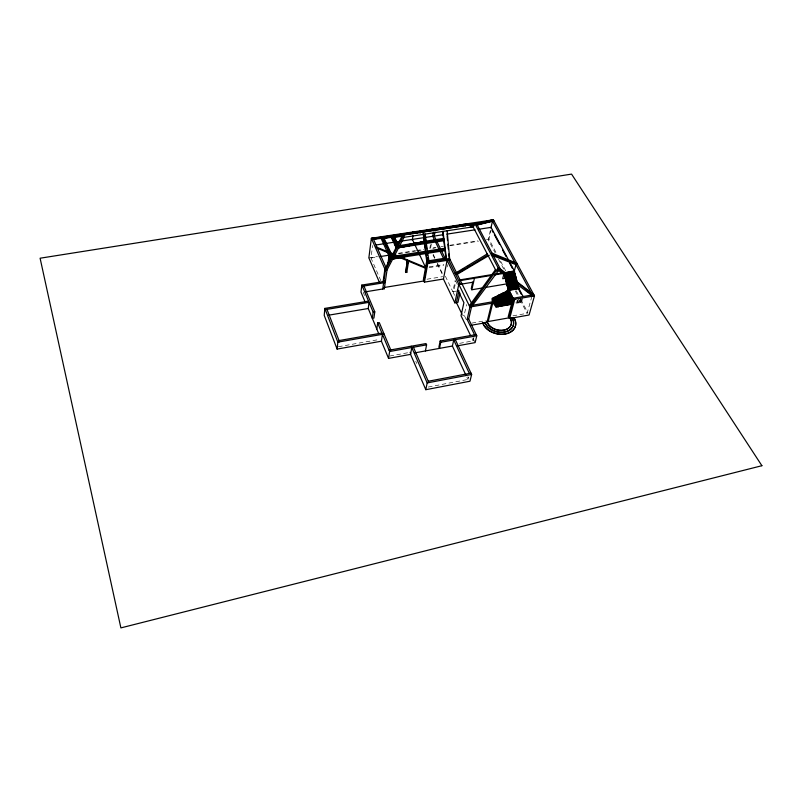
<?xml version="1.0" encoding="UTF-8"?>
<svg xmlns="http://www.w3.org/2000/svg" width="802" height="802" viewBox="0 0 802 802"><rect width="100%" height="100%" fill="white"/><g stroke="black" fill="none" stroke-linecap="round" stroke-linejoin="round"><path stroke-width="0.6" stroke-dasharray="4.01 3.01" d="M380.86 280.73L370.995 258.003L372.609 245.502M430.484 244.72L429.822 248.379L435.987 247.417M431.336 244.059L430.494 248.71L435.406 247.948M447.215 266.946L447.666 264.63M456.538 291.076L452.839 291.687L455.245 280.139M466.233 319.447L464.168 315.176L466.553 304.499M490.353 230.455L488.238 239.698L495.105 252.71M495.927 252.349L488.949 239.156L490.894 230.685M459.576 343.346L473.12 340.89L473.982 337.251M428.258 387.045L467.907 379.456L468.488 377.05M518.553 299.036L517.4 303.286L516.388 303.467L517.25 300.269M517.4 303.286L517.561 300.369M520.869 297.612L519.425 302.935L518.413 303.116L518.984 300.991M519.425 302.935L519.586 300.018M522.824 297.532L521.44 302.585L520.438 302.765L520.017 301.973L521.18 297.712M520.438 302.765L521.3 299.567M521.611 299.667L521.029 301.803L520.017 301.973M512.939 315.828L527.114 313.321L532.287 294.946M389.782 356.028L408.93 352.549M338.364 346.725L379.777 339.396M471.917 323.086L486.383 320.529M516.989 302.504L515.977 302.675L516.388 303.467M462.604 315.447L464.168 315.176M519.004 302.153L517.992 302.324L518.413 303.116M426.975 279.226L442.644 276.66M429.09 267.617L443.696 265.272M429.23 266.835L443.847 264.49M368.87 257.893L377.401 256.56M398.123 253.322L415.195 250.665M416.418 250.475L423.727 249.332M440.91 246.645L443.376 246.264M449.531 245.302L477.862 240.881M486.483 239.537L488.949 239.156M370.995 258.003L378.283 256.861M398.925 253.643L415.927 250.986M417.14 250.795L421.992 250.044M450.153 245.643L478.403 241.232M500.568 261.141L505.801 271.036M516.267 290.815L518.593 295.216M520.919 299.617L527.896 312.81M498.543 259.216L504.268 270.063M515.235 290.825L517.551 295.216M519.866 299.607L527.114 313.321M457.361 284.479L455.817 281.322L453.411 292.87L454.935 296.028M445.381 276.219L452.839 291.687M433.16 254.264L435.306 258.705M437.441 263.146L442.784 274.244M433.03 255.046L434.634 258.374M437.301 263.938L442.644 275.046M473.01 338.183L475.135 342.614M472.077 338.695L473.12 340.89M467.897 376.739L468.939 378.975M466.874 377.231L467.907 379.456M415.767 361.241L416.749 363.507M363.166 292.209L364.569 295.577"/><path stroke-width="1.2" d="M425.2 234.114L426.263 242.324L399.075 247.648L399.085 246.876L424.308 241.753L424.699 242.565L444.037 239.577L444.188 240.68L399.075 247.648L398.353 248.279M424.438 238.465L424.308 241.753L410.814 244.229M368.539 301.111L324.85 308.399L324.219 315.376L337.101 349.081L381.411 341.211L382.434 334.314M337.101 349.081L337.842 342.153L324.85 308.399M511.385 318.143L529.059 315.006L534.483 295.888L493.4 219.798L476.639 223.878L403.717 234.956L401.942 236.43L384.91 269.041L383.115 281.622L361.842 285.081L360.98 292.058L365.251 302.344M394.283 237.041L398.133 245.181L396.84 242.004L396.048 241.753L396.188 240.59L394.995 240.019L395.857 239.878M378.664 333.572L368.238 308.509L369.05 302.324L325.331 309.642M361.842 285.081L373.161 312.138L372.308 318.314L373.933 318.033L374.785 311.868L363.938 286.013M376.79 329.081L377.672 322.935L379.316 322.655L390.754 349.913M382.744 288.991L385.431 270.224L403.717 234.956L371.356 238.254L368.87 257.893L379.667 282.895M384.489 282.865L384.83 280.51M365.612 291.808L384.328 288.73L387.035 269.963L404.068 237.332L403.717 234.956L401.371 235.186L402.474 237.572L473.09 226.826L496.077 270.886L500.929 270.094L476.639 223.878L401.371 235.186M387.797 264.379L389.15 255.036M388.298 263.968L389.481 255.798M389.672 261.472L390.183 257.973M411.787 347.527L410.554 354.374L388.549 358.384L389.632 351.527L377.672 322.935M405.782 272.49L407.306 260.079L405.782 272.49L406.815 272.329L408.699 260.68L407.667 260.85M407.025 268.068L407.406 265.743M407.787 263.407L408.158 261.081M412.248 240.199L413.07 235.197M425.712 253.482L426.704 261.121L423.356 279.818L424.438 282.134L443.426 279.016L447.095 260.369M426.123 253.542L427.255 262.284L423.897 280.981L383.817 287.557L384.328 288.73M424.438 282.134L427.807 263.447L426.704 261.121M433.491 232.089L432.729 236.299L443.566 258.535M435.015 231.858L434.243 236.069L445.11 258.294M425.421 350.935L426.594 344.85L426.022 343.567L389.09 350.213M454.754 338.394L471.626 374.464L469.982 381.221L425.812 389.692L427.175 382.915L411.215 346.233M440.168 341.02L438.915 347.096L439.496 348.379L440.749 342.294L440.168 341.02L476.157 334.534M459.957 293.121L457.982 302.344L454.874 302.875L458.804 284.299L461.962 283.778M458.965 290.705L456.428 302.605L462.092 314.374M465.842 374.995L452.408 346.033L453.731 339.958L469.36 373.441M472.729 282.033L471.255 288.6L471.837 289.763L482.904 287.898M471.837 289.763L474.433 278.234M474.563 334.825L467.125 319.427L469.932 307.036L498.182 267.978L475.185 224.129L463.596 224.309L464.157 225.402M457.391 345.842L475.135 342.614L476.769 335.797L468.709 319.146L471.536 306.755L498.563 270.474L498.182 267.978L534.483 295.888L513.731 299.467L508.839 317.873L508.217 316.66L513.09 298.254M490.884 228.149L492.498 221.101L477.27 224.781M482.874 322.965L482.814 323.216A17.002 12.241 14 0 0 505.17 334.103A17.002 12.241 14 0 0 513.761 317.722L511.786 317.833A14.767 10.626 14 0 1 504.418 332.198A14.767 10.626 14 0 1 484.949 322.594L482.874 322.965A17.002 12.241 14 0 0 505.23 333.853A17.002 12.241 14 0 0 513.831 317.472M484.949 322.594L487.095 321.973A12.521 9.012 14 0 0 503.666 330.294A12.521 9.012 14 0 0 509.801 317.943L514.774 299.286M498.583 296.159C491.686 297.863 489.36 298.254 496.037 307.006C501.581 307.788 498.253 303.367 496.799 300.88M487.095 321.973L491.696 303.276M488.187 321.532L492.749 303.096L492.127 301.873L472.528 305.251L457.29 274.274L455.716 274.525L487.837 255.096M501.922 294.494C494.553 295.036 496.448 298.194 500.598 304.419L496.217 306.294L496.037 307.006M504.137 272.951L514.353 270.886L509.691 262.184M504.257 274.885L505.691 278.745L515.806 277.061L514.152 271.667L515.967 264.66L517.49 264.409L492.649 254.324M504.548 273.723L504.759 275.266M505.26 292.83C497.892 293.372 499.786 296.529 503.957 302.745L500.598 304.419M504.568 276.038L506.002 279.908L516.117 278.214L515.806 277.061M504.879 277.201L506.313 281.071L511.937 280.129M505.07 276.429L503.947 273.723L502.694 278.725L506.042 278.174M505.19 278.364L506.623 282.234L513.37 281.101M503.846 274.114L505.38 277.592L508.749 277.021M498.082 306.655L497.761 305.512M505.501 279.527L506.934 283.397L514.804 282.073M509.601 295.788L507.486 291.727L503.325 292.8L507.325 301.081L503.957 302.745M506.112 281.843L507.556 285.723L517.681 284.018M499.285 305.752L500.408 305.191L500.117 306.294L501.14 306.123L501.521 304.64L497.471 296.71M506.423 283.006L507.866 286.895L518.092 284.79L507.967 286.504M501.019 304.219L501.14 306.123M506.734 284.169L508.177 288.058L518.303 286.334L517.992 285.181M507.044 285.332L508.488 289.221L518.613 287.527L518.303 286.334M509.18 280.119L505.811 280.68L507.245 284.56L516.237 283.046M518.613 287.527L518.924 288.66L507.786 290.575L505.551 291.687L509.561 299.958L507.325 301.081M507.355 286.494L508.679 290.795M503.355 302.725L503.185 305.762L502.162 305.943L502.643 304.078L501.521 304.64M507.666 287.657L513.731 299.467M507.195 291.868L507.977 288.82M503.766 303.527L504.879 302.966L504.197 305.582L505.22 305.402L506.002 302.414L504.017 298.565M505.27 272.76L514.252 271.276L514.663 272.048L506.694 273.733M507.957 295.326L510.483 300.179L509.29 304.69L508.267 304.87C511.044 298.524 507.415 300.69 507.255 305.061L506.232 305.231L505.821 304.439L506.353 302.434M506.232 305.231L507.125 301.853L506.002 302.414M514.673 274.374L514.984 275.537M509.561 299.958L505.551 291.687M508.598 301.261L508.267 304.87M509.661 299.577L510.784 299.026L506.663 291.136M516.227 280.159L516.538 281.322M517.37 282.855L516.117 278.214M510.483 300.179L511.596 299.627L510.303 304.519L511.295 304.339L512.929 298.274L508.899 290.003L519.024 288.309M510.303 304.519L509.892 303.727L511.085 299.216L511.496 300.008M511.786 317.833L509.801 317.943M510.784 299.026L511.917 298.454L507.786 290.575M392.439 257.422L392.81 256.72L393.341 257.893L405.361 255.658L404.92 256.871L392.699 259.106L391.787 258.685L393.211 258.705L392.699 259.106L392.689 258.314M397.812 247.126L396.228 247.367L395.185 243.758L391.426 237.462L396.078 247.658L396.94 245.983L392.98 237.302L394.624 237.041L394.855 239.036M390.965 256.45L389.962 258.144L387.847 251.066M469.33 305.803L495.456 269.693M394.614 255.447L393.06 257.582L445.29 249.402M473.14 226.916L472.769 224.49L470.233 227.267L473.14 226.916L475.185 224.129L476.639 223.878L474.042 224.229M396.579 247.307L395.967 246.465L396.579 247.307L396.078 247.658M455.145 273.342L487.225 253.923M458.834 271.828L456.709 273.091L449.641 258.715L447.135 230.775M460.96 270.565L464.157 268.67M467.345 266.785L469.471 265.522M457.29 274.274L489.24 255.337M471.626 224.59L475.185 224.129L477.23 224.991L493.982 220.881L466.624 225.021M394.073 235.838L442.704 228.55L392.739 235.988M395.185 243.758L394.414 243.998L395.967 246.465M392.699 259.106L405.361 255.658M474.343 224.219L491.917 220.029M399.075 247.648L424.699 242.565L423.636 234.354M405.632 245.101L424.529 241.402M427.175 382.915L471.626 374.464M428.268 381.241L471.005 373.12M414.714 352.89L452.408 346.033M389.632 351.527L426.594 344.85M440.749 342.294L476.769 335.797M470.764 325.351L486.383 322.574M339.035 340.559L381.902 333.041M337.842 342.153L384.088 334.023M467.125 319.427L468.709 319.146M442.614 228.5L470.704 224.249M505.821 304.439L506.844 304.259L507.255 305.061M509.892 303.717L510.884 303.547L511.295 304.339M467.887 225.382L467.315 224.279L380.84 237.282M511.917 298.454L532.287 294.946M512.729 299.026L513.751 298.845M492.749 303.096L469.932 307.036L445.962 258.054L443.757 240.63M508.278 287.677L518.403 285.953M508.588 288.84L518.724 287.116M373.161 312.138L374.785 311.868M506.373 292.279L507.385 292.108M399.085 246.876L424.699 242.565M514.182 279.758L516.428 279.377M506.724 281.853L512.348 280.911M514.593 280.53L516.849 280.149M507.034 283.016L517.16 281.312M485.36 287.487L507.486 283.758M507.345 284.179L517.47 282.474M328.87 315.146L368.238 308.509M507.656 285.342L517.781 283.637M504.859 274.875L514.974 273.201M507.004 274.896L514.874 273.592M508.538 275.477L515.285 274.354M508.438 275.868L515.185 274.745M461.21 284.159L473.561 282.103M505.481 277.201L507.726 276.83M509.972 276.449L515.596 275.517M511.004 276.65L515.496 275.898M505.791 278.364L515.907 276.67M506.102 279.527L516.217 277.833M506.413 280.69L516.528 278.996M459.596 279.938L493.38 274.354M495.796 273.953L503.034 272.76M460.468 280.55L491.706 275.377M494.172 274.966L502.814 273.542M505.671 273.532L514.663 272.048M362.334 286.274L383.627 282.805L383.115 281.622M515.345 263.507L516.869 263.257L492.027 253.161M405.431 271.728L406.464 271.567L406.815 272.329M445.962 258.054L428.268 260.871L427.847 257.602M427.255 262.284L449.641 258.715M387.035 269.963L385.431 270.224L371.356 238.254L493.4 219.798M427.807 263.447L450.203 259.868M380.709 256.49L392.85 254.585M393.752 256.229L425.421 251.277L425.972 252.44L424.839 243.678L426.263 242.324L425.411 238.836M395.556 258.334L445.431 250.515L444.739 248.259L426.995 251.036L427.546 252.189L426.403 243.437M425.712 241.171L443.476 238.435L444.047 239.577M396.94 245.983L398.474 245.743M381.912 237.171L383.446 236.911L392.539 256.409L392.489 254.525M376.218 244.941L383.456 243.838M385.862 243.467L394.303 242.174M396.709 241.813L442.894 234.745M446.594 234.174L475.005 229.823M478.714 229.262L491.065 227.367L508.528 260.008M398.714 245.683L424.308 241.753L423.085 233.212M438.534 228.58L466.924 224.279L467.496 225.382M416.779 233.131L416.228 231.978L438.905 228.58M377.06 238.595L371.847 239.377L402.414 236.299M379.486 238.224L383.115 237.673M386.434 246.354L383.125 236.921L383.647 238.084L390.925 236.981M391.206 256.971L382.384 238.344L391.266 236.991M395.506 236.851L400.709 236.129M383.125 236.921L383.968 238.104L381.161 238.465L390.253 258.795M434.844 228.65L445.962 228.43M468.308 224.61L464.929 224.64L465.501 225.743M471.927 224.59L468.699 224.61L469.28 225.723M441.842 229.061L431.797 229.111L432.338 230.214M414.423 231.738L417.421 231.748M417.772 231.748L420.829 231.748M421.18 231.748L424.058 231.758M415.877 231.978L412.88 231.968L413.411 233.081M416.228 231.978L419.276 231.989M422.494 231.989L419.626 231.989L420.198 233.171M397.952 244.891L396.729 242.876M491.466 255.156L515.967 264.66L531.706 293.863M508.348 260.79L511.846 262.144M376.058 246.926L387.577 251.698M389.882 252.65L425.571 267.427L412.378 239.407M377.12 248.199L387.516 252.5M390.935 253.923L396.509 256.229M398.744 257.151L425.431 268.209M500.879 271.487L506.774 275.878M513.641 281.011L518.543 284.68M526.403 290.545L529.34 292.74M498.563 270.474L532.939 296.149M500.298 268.891L533.831 294.675M382.384 238.344L392.539 256.409M492.498 221.101L514.764 262.424M492.047 230.324L493.21 232.49M494.373 234.665L499.596 244.44M502.503 249.873L505.982 256.389M509.47 262.906L512.378 268.339M515.195 277.071L515.606 277.843M518.924 288.66L523.104 296.519M518.473 288.931L521.34 294.324M507.686 290.956L511.806 298.845M506.573 291.517L510.684 299.407M505.781 293.853L506.834 295.878M504.438 292.249L508.538 300.138M504.338 292.63L508.438 300.519M504.147 293.392L507.826 300.499M503.325 292.8L507.425 300.7M508.879 303.898L509.29 304.69M503.034 293.943L504.077 295.978M502.212 293.352L506.303 301.251M502.112 293.732L506.202 301.632M501.1 293.913L505.18 301.813M500.999 294.294L505.08 302.194M465.11 225.743L464.538 224.64L461.23 224.66L461.792 225.753M504.779 303.346L504.368 302.555L504.197 305.582M499.987 294.464L504.057 302.364M498.874 295.016L502.934 302.925M504.809 304.61L505.22 305.402M500.217 296.62L502.834 301.712M498.774 295.397L502.844 303.306M503.185 305.762L502.774 304.971L501.751 305.141L502.162 305.943M497.751 295.577L501.821 303.487M497.661 295.958L501.721 303.858M496.638 296.128L500.699 304.038M499.897 304.77L500.308 305.572M495.526 296.68L499.576 304.6M495.435 297.061L499.486 304.981M499.716 305.502L500.117 306.294M494.413 297.231L498.463 305.151M494.323 297.612L498.363 305.532M493.3 297.793L497.34 305.712M493.21 298.174L497.24 306.113M492.187 298.344L496.217 306.294M448.087 258.966L460.388 284.038M457.651 289.783L463.917 302.665L461.04 315.717L470.493 335.416M443.426 279.016L454.874 302.875M429.371 263.196L427.687 253.302M372.93 238.014L386.013 267.637M413.431 347.226L428.859 382.594M410.133 352.329L410.694 353.622M410.554 354.374L425.812 389.692M381.411 341.211L388.549 358.384M326.985 309.361L339.537 341.863M424.799 234.144L425.1 236.49M426.283 245.562L426.704 248.851M427.276 253.231L427.556 255.417M424.428 243.618L425.421 251.277M443.476 238.435L443.626 239.547L442.594 231.437M444.739 248.259L444.879 249.362M443.005 231.407L446.534 259.206M447.115 235.718L447.546 240.57M447.877 244.209L448.308 249.071M448.749 253.923L449.07 257.562M511.856 317.582A14.767 10.626 14 0 1 504.478 331.948A14.767 10.626 14 0 1 485.01 322.344M761.9 465.711L120.891 627.896L40.1 258.214L571.555 174.104L761.9 465.711M509.871 317.692L487.155 321.722A12.531 9.012 14 0 0 503.726 330.043A12.531 9.012 14 0 0 509.871 317.692"/></g></svg>
